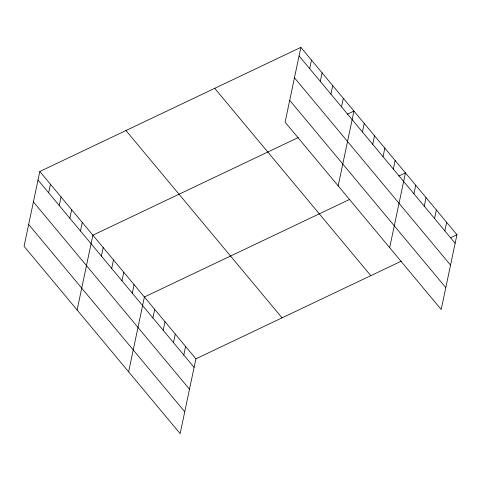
<?xml version="1.0" encoding="UTF-8"?>
<svg xmlns="http://www.w3.org/2000/svg" width="481" height="481" viewBox="0 0 481 481"><rect width="100%" height="100%" fill="white"/><g stroke="black" fill="none" stroke-linecap="round" stroke-linejoin="round"><path stroke-width="0.72" d="M39.815 171.495L24.05 246.302L180.135 433.634L195.899 358.82L39.815 171.495L300.865 47.366L456.95 234.698L441.185 309.505L285.101 122.18L300.865 47.366M48.629 192.779L50.427 184.229M59.241 205.519L61.045 196.97M69.853 218.254L71.657 209.71M80.471 230.994L82.269 222.444M77.116 309.998L92.881 235.185L298.274 137.53M101.383 256.096L103.187 247.547M111.682 268.458L113.486 259.908M121.988 280.82L123.785 272.276M132.287 293.188L134.091 284.638M128.625 371.813L144.39 296.999L349.777 199.344M152.892 317.911L154.69 309.367M163.191 330.279L164.995 321.729M173.491 342.64L175.294 334.091M183.796 355.002L185.594 346.452M309.68 68.657L311.484 60.107M320.292 81.391L322.096 72.847M330.91 94.132L332.708 85.582M341.522 106.872L343.32 98.322M338.173 185.87L353.938 111.063L347.312 114.213M362.433 131.974L364.237 123.425M372.739 144.336L374.537 135.786M383.038 156.698L384.842 148.148M393.338 169.059L395.142 160.516M389.676 247.691L405.441 172.877L398.815 176.028M413.943 193.789L415.746 185.239M424.242 206.151L426.046 197.607M434.547 218.518L436.345 209.969M444.847 230.88L446.651 222.33M195.899 358.82L401.286 261.165M450.324 237.848L456.95 234.698M299.068 55.916L455.146 243.242M294.456 77.784L450.541 265.109M289.712 100.313L445.791 287.638M214.718 88.33L370.803 275.655M125.962 130.531L282.046 317.857M38.017 180.038L194.096 367.364M33.405 201.906L189.49 389.231M28.656 224.441L184.74 411.766"/></g></svg>
